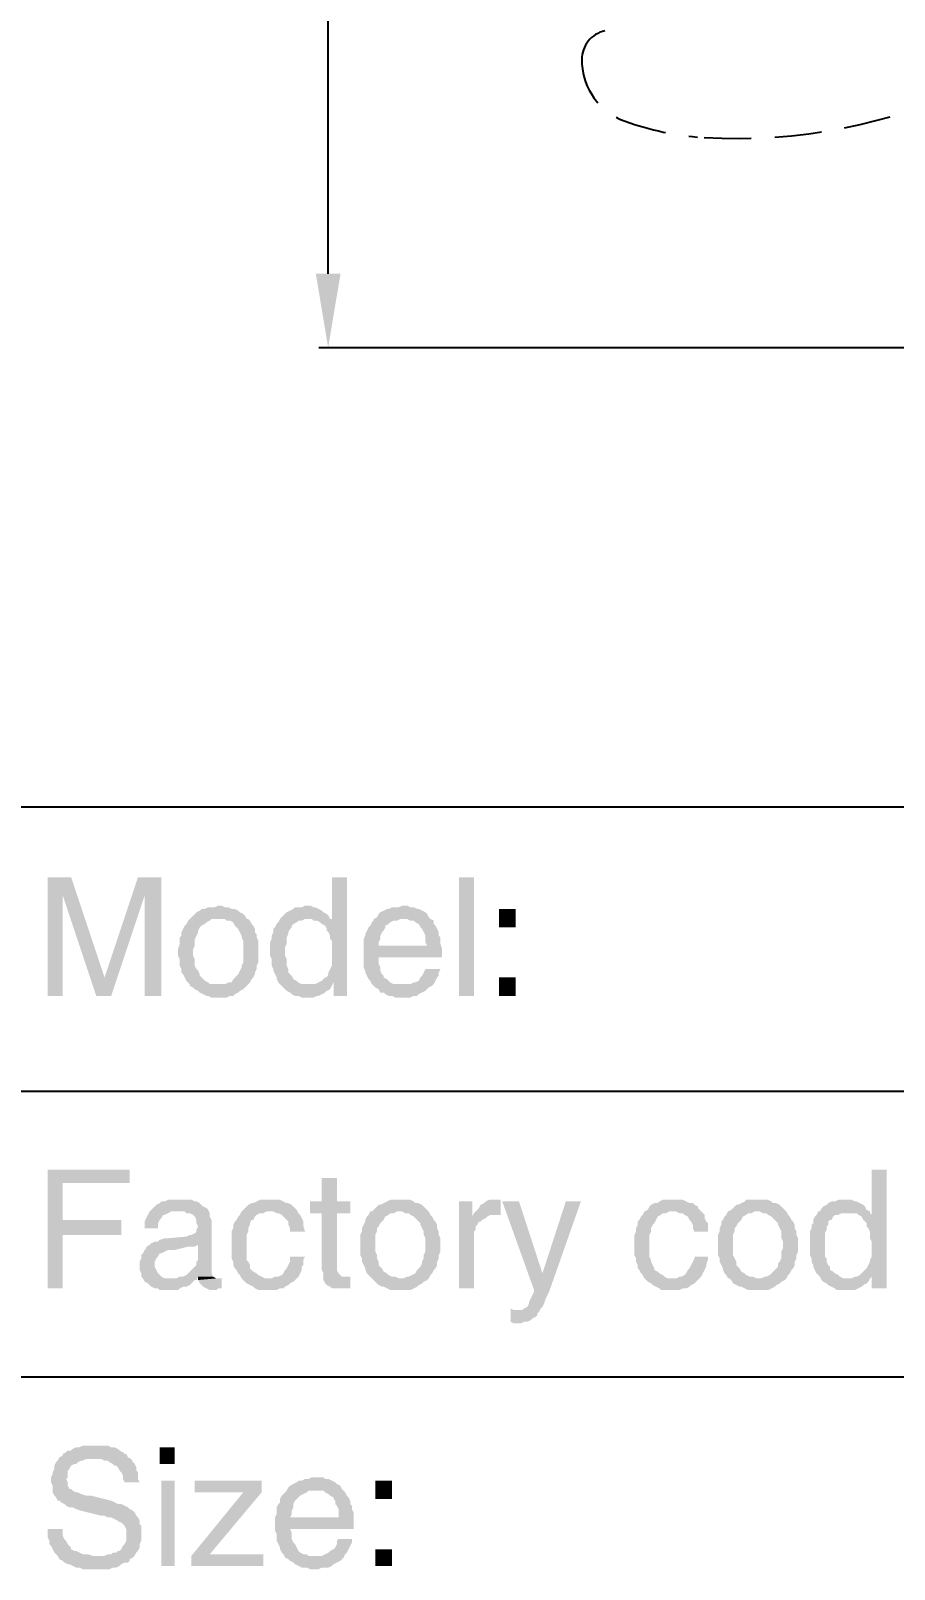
# Model space of a CAD drawing. Header units: millimetres. Extents: x 1233 to 2351, y 1180 to 1535.
# Drawn here: x 1500.41 to 1523.73, y 1252.39 to 1293.92 of the extents above; entities that cross this region are included whole.
import ezdxf

# ---------------------------------------------------------------- set-up
doc = ezdxf.new("R2010")
doc.units = ezdxf.units.MM
doc.linetypes.add('HIDDEN', pattern=[9.525, 6.35, -3.175])
doc.linetypes.add('HIDDEN2', pattern=[0.1875, 0.125, -0.0625])
doc.layers.add('Dimension', color=3, linetype='Continuous')
doc.layers.add('Hidden Line', color=1, linetype='HIDDEN2')
doc.styles.get("Standard").update_dxf_attribs({"font": 'arial.ttf'})
doc.dimstyles.new('Standard$0', dxfattribs={"dimtxt": 2.3, "dimasz": 2, "dimexe": 1, "dimexo": 1, "dimgap": 1, "dimtad": 0, "dimtih": 1, "dimtoh": 1, "dimdec": 1, "dimzin": 0, "dimdsep": 46, "dimtxsty": 'Standard', "dimcen": 0, "dimclrd": 4, "dimclre": 4, "dimclrt": 4, "dimadec": 1, "dimazin": 0, "dimtfac": 1, "dimtdec": 1, "dimtofl": 0, "dimtmove": 0, "dimatfit": 0, "dimfxl": 1, "dimtolj": 1, "dimtzin": 0, "dimarcsym": 0})

# ---------------------------------------------------------------- blocks, each defined once
blk = doc.blocks.new('*D182')
at = {"layer": 'Defpoints', "color": 0, "ltscale": 1000, "transparency": 16777216}
for p in [(1508.444, 1451.229), (1545.729, 1451.229), (1593.937, 1285.364)]:
    blk.add_point(p, dxfattribs=at)
at = {"layer": 'Dimension', "color": 3, "lineweight": -2, "ltscale": 1000, "transparency": 16777216}
for p, q in [((1545.479, 1451.229), (1508.194, 1451.229)), ((1508.444, 1287.364), (1508.444, 1449.229)), ((1593.687, 1285.364), (1508.194, 1285.364))]:
    blk.add_line(p, q, dxfattribs=at)
at = {"layer": 'Dimension', "color": 3, "ltscale": 1000, "transparency": 16777216}
for points in [[(1508.111, 1449.229), (1508.778, 1449.229), (1508.444, 1451.229)], [(1508.111, 1287.364), (1508.778, 1287.364), (1508.444, 1285.364)]]:
    blk.add_solid(points, dxfattribs=at)
at = {"layer": 'Dimension', "ltscale": 1000, "transparency": 16777216, "insert": (1506.918, 1368.296), "char_height": 2.5, "attachment_point": 5, "rotation": 90}
blk.add_mtext('\\A1;166±2', dxfattribs=at)

msp = doc.modelspace()

# ---------------------------------------------------------------- hatches: boundary and pattern name
at = {"transparency": 33554559}
for points in [[(1501.50258, 1271.07072), (1500.87072, 1271.07072), (1500.87072, 1267.86633), (1501.27691, 1267.86633), (1501.27691, 1270.57426)], [(1501.50258, 1271.07072), (1501.27691, 1270.57426), (1502.17956, 1267.86633), (1502.40522, 1268.36279)], [(1503.93971, 1271.07072), (1503.30786, 1271.07072), (1502.40522, 1268.36279), (1502.17956, 1267.86633), (1502.58575, 1267.86633), (1503.48839, 1270.57426), (1503.48839, 1270.57426)], [(1503.93971, 1271.07072), (1503.48839, 1270.57426), (1503.48839, 1267.86633), (1503.93971, 1267.86633)], [(1508.94938, 1271.07072), (1508.54319, 1271.07072), (1508.54319, 1269.89728), (1508.22727, 1269.85215), (1508.2724, 1269.80702), (1508.36267, 1269.76189), (1508.4078, 1269.67162), (1508.4078, 1269.62649), (1508.45293, 1269.58136), (1508.49806, 1269.49109), (1508.49806, 1269.40083), (1508.54319, 1269.3557), (1508.54319, 1268.67871), (1508.49806, 1268.58845), (1508.45293, 1268.49818), (1508.45293, 1268.45305), (1508.4078, 1268.36279), (1508.36267, 1268.36279), (1508.31753, 1268.31766), (1508.2724, 1268.27252), (1508.18214, 1268.22739), (1508.58833, 1268.22739), (1508.58833, 1267.86633), (1508.94938, 1267.86633)], [(1511.97324, 1267.86633), (1511.97324, 1271.07072), (1512.37943, 1271.07072), (1512.37943, 1267.86633)], [(1505.47421, 1270.30347), (1505.47421, 1270.30347), (1505.38394, 1270.25834), (1505.20341, 1270.25834), (1505.11315, 1270.21321), (1505.02288, 1270.21321), (1504.97775, 1270.16808), (1504.88749, 1270.12294), (1504.84236, 1270.07781), (1504.75209, 1269.98755), (1504.70696, 1269.94241), (1504.70696, 1269.94241), (1504.66183, 1269.89728), (1504.6167, 1269.80702), (1504.57156, 1269.76189), (1504.52643, 1269.67162), (1504.4813, 1269.58136), (1504.4813, 1269.49109), (1504.43617, 1269.44596), (1504.43617, 1269.26543), (1504.39103, 1269.13004), (1504.39103, 1269.03977), (1504.39103, 1268.94951), (1504.43617, 1268.85924), (1504.43617, 1268.67871), (1504.4813, 1268.58845), (1504.4813, 1268.49818), (1504.52643, 1268.45305), (1504.57156, 1268.36279), (1504.6167, 1268.27252), (1504.66183, 1268.22739), (1504.70696, 1268.18226), (1504.70696, 1268.13713), (1505.47421, 1268.18226), (1505.24855, 1268.18226), (1505.20341, 1268.22739), (1505.11315, 1268.27252), (1505.06802, 1268.31766), (1504.97775, 1268.40792), (1504.97775, 1268.45305), (1504.93262, 1268.54332), (1504.88749, 1268.58845), (1504.84236, 1268.67871), (1504.84236, 1268.85924), (1504.79722, 1268.94951), (1504.79722, 1269.13004), (1504.84236, 1269.2203), (1504.84236, 1269.40083), (1504.88749, 1269.49109), (1504.93262, 1269.58136), (1504.93262, 1269.62649), (1504.97775, 1269.71675), (1505.02288, 1269.76189), (1505.11315, 1269.80702), (1505.15828, 1269.85215), (1505.24855, 1269.89728), (1505.29368, 1269.94241), (1506.24145, 1269.94241), (1506.19632, 1270.03268), (1506.15119, 1270.07781), (1506.06092, 1270.12294), (1506.01579, 1270.16808), (1505.92553, 1270.21321), (1505.83526, 1270.21321), (1505.745, 1270.25834), (1505.65474, 1270.25834), (1505.56447, 1270.30347)], [(1507.86621, 1270.30347), (1507.82108, 1270.30347), (1507.73082, 1270.25834), (1507.55029, 1270.25834), (1507.50515, 1270.21321), (1507.41489, 1270.16808), (1507.32463, 1270.12294), (1507.27949, 1270.07781), (1507.23436, 1270.03268), (1507.1441, 1269.94241), (1508.00161, 1269.94241), (1508.04674, 1269.89728), (1508.137, 1269.89728), (1508.22727, 1269.85215), (1508.54319, 1269.89728), (1508.54319, 1269.94241), (1508.49806, 1269.94241), (1508.45293, 1270.03268), (1508.4078, 1270.07781), (1508.31753, 1270.12294), (1508.2724, 1270.16808), (1508.18214, 1270.21321), (1508.09187, 1270.25834), (1508.04674, 1270.25834), (1507.95648, 1270.30347)], [(1510.48388, 1270.30347), (1510.43875, 1270.30347), (1510.34848, 1270.25834), (1510.16795, 1270.25834), (1510.07769, 1270.21321), (1510.03256, 1270.21321), (1509.94229, 1270.16808), (1509.85203, 1270.12294), (1509.80689, 1270.07781), (1509.76176, 1269.98755), (1509.6715, 1269.94241), (1510.57414, 1269.94241), (1510.66441, 1269.89728), (1510.75467, 1269.89728), (1510.7998, 1269.85215), (1510.89007, 1269.80702), (1510.9352, 1269.71675), (1510.9352, 1269.71675), (1510.98033, 1269.67162), (1511.02546, 1269.58136), (1511.0706, 1269.49109), (1511.0706, 1269.31056), (1511.11573, 1269.2203), (1509.40071, 1269.2203), (1509.40071, 1268.63358), (1509.44584, 1268.54332), (1509.44584, 1268.49818), (1509.49097, 1268.40792), (1509.5361, 1268.31766), (1509.58123, 1268.27252), (1509.62637, 1268.18226), (1509.6715, 1268.13713), (1510.48388, 1268.18226), (1510.21308, 1268.18226), (1510.12282, 1268.22739), (1510.07769, 1268.27252), (1510.03256, 1268.31766), (1509.94229, 1268.36279), (1509.94229, 1268.40792), (1509.89716, 1268.45305), (1509.85203, 1268.54332), (1509.85203, 1268.63358), (1509.80689, 1268.72385), (1509.80689, 1268.90437), (1511.52192, 1268.90437), (1511.52192, 1269.13004), (1511.47679, 1269.26543), (1511.47679, 1269.44596), (1511.43165, 1269.49109), (1511.43165, 1269.58136), (1511.38652, 1269.67162), (1511.34139, 1269.76189), (1511.29626, 1269.80702), (1511.29626, 1269.89728), (1511.20599, 1269.94241), (1511.16086, 1269.98755), (1511.11573, 1270.07781), (1511.0706, 1270.12294), (1510.98033, 1270.16808), (1510.89007, 1270.21321), (1510.84493, 1270.21321), (1510.75467, 1270.25834), (1510.66441, 1270.25834), (1510.57414, 1270.30347)], [(1513.50773, 1269.71675), (1513.50773, 1270.21321), (1513.05641, 1270.21321), (1513.05641, 1269.71675)], [(1506.24145, 1269.94241), (1505.47421, 1269.94241), (1505.65474, 1269.94241), (1505.69987, 1269.89728), (1505.79013, 1269.89728), (1505.8804, 1269.85215), (1505.92553, 1269.76189), (1505.97066, 1269.71675), (1506.01579, 1269.67162), (1506.06092, 1269.58136), (1506.10606, 1269.49109), (1506.10606, 1269.44596), (1506.15119, 1269.3557), (1506.15119, 1268.76898), (1506.10606, 1268.67871), (1506.10606, 1268.63358), (1506.06092, 1268.54332), (1506.01579, 1268.45305), (1505.97066, 1268.40792), (1505.92553, 1268.36279), (1505.8804, 1268.31766), (1505.83526, 1268.22739), (1505.745, 1268.22739), (1505.65474, 1268.18226), (1505.47421, 1268.18226), (1504.70696, 1268.13713), (1504.79722, 1268.092), (1504.84236, 1268.04686), (1504.93262, 1268.00173), (1504.97775, 1267.9566), (1505.06802, 1267.91147), (1505.15828, 1267.86633), (1505.20341, 1267.86633), (1505.29368, 1267.8212), (1505.69987, 1267.8212), (1505.79013, 1267.86633), (1505.8804, 1267.86633), (1505.92553, 1267.91147), (1506.01579, 1267.9566), (1506.06092, 1268.00173), (1506.15119, 1268.04686), (1506.19632, 1268.092), (1506.28659, 1268.18226), (1506.28659, 1268.18226), (1506.33172, 1268.22739), (1506.37685, 1268.31766), (1506.42198, 1268.36279), (1506.46711, 1268.45305), (1506.46711, 1268.49818), (1506.51225, 1268.58845), (1506.51225, 1268.67871), (1506.55738, 1268.76898), (1506.55738, 1269.03977), (1506.55738, 1269.3557), (1506.51225, 1269.44596), (1506.51225, 1269.53622), (1506.46711, 1269.58136), (1506.46711, 1269.67162), (1506.42198, 1269.76189), (1506.37685, 1269.80702), (1506.33172, 1269.89728), (1506.28659, 1269.94241)], [(1507.1441, 1269.94241), (1507.09896, 1269.85215), (1507.05383, 1269.80702), (1507.0087, 1269.71675), (1506.96357, 1269.67162), (1506.96357, 1269.58136), (1506.91844, 1269.49109), (1506.91844, 1269.40083), (1506.8733, 1269.31056), (1506.8733, 1268.94951), (1506.91844, 1268.85924), (1506.91844, 1268.67871), (1506.96357, 1268.58845), (1506.96357, 1268.54332), (1507.0087, 1268.45305), (1507.05383, 1268.36279), (1507.05383, 1268.31766), (1507.09896, 1268.22739), (1507.1441, 1268.18226), (1507.23436, 1268.092), (1507.27949, 1268.04686), (1507.32463, 1268.00173), (1507.41489, 1267.9566), (1507.46002, 1267.91147), (1507.55029, 1267.86633), (1507.64055, 1267.86633), (1507.73082, 1267.8212), (1508.04674, 1267.8212), (1508.137, 1267.86633), (1508.18214, 1267.86633), (1508.2724, 1267.91147), (1508.36267, 1267.9566), (1508.4078, 1268.00173), (1508.49806, 1268.04686), (1508.54319, 1268.13713), (1507.91134, 1268.18226), (1507.73082, 1268.18226), (1507.64055, 1268.22739), (1507.59542, 1268.27252), (1507.50515, 1268.31766), (1507.46002, 1268.40792), (1507.41489, 1268.45305), (1507.36976, 1268.49818), (1507.36976, 1268.58845), (1507.32463, 1268.67871), (1507.32463, 1268.85924), (1507.27949, 1268.94951), (1507.27949, 1269.17517), (1507.32463, 1269.26543), (1507.32463, 1269.44596), (1507.36976, 1269.53622), (1507.36976, 1269.58136), (1507.41489, 1269.67162), (1507.46002, 1269.71675), (1507.46002, 1269.76189), (1507.50515, 1269.80702), (1507.59542, 1269.85215), (1507.64055, 1269.89728), (1507.73082, 1269.89728), (1507.82108, 1269.94241), (1507.91134, 1269.94241)], [(1509.6715, 1269.94241), (1509.6715, 1269.89728), (1509.62637, 1269.85215), (1509.58123, 1269.76189), (1509.5361, 1269.71675), (1509.49097, 1269.62649), (1509.44584, 1269.53622), (1509.44584, 1269.49109), (1509.40071, 1269.40083), (1509.40071, 1269.2203), (1509.80689, 1269.2203), (1509.80689, 1269.31056), (1509.85203, 1269.40083), (1509.85203, 1269.49109), (1509.89716, 1269.58136), (1509.94229, 1269.62649), (1509.98742, 1269.71675), (1509.98742, 1269.76189), (1510.07769, 1269.80702), (1510.12282, 1269.85215), (1510.21308, 1269.89728), (1510.30335, 1269.89728), (1510.39361, 1269.94241), (1510.48388, 1269.94241)], [(1511.47679, 1268.58845), (1511.0706, 1268.58845), (1511.02546, 1268.49818), (1510.98033, 1268.40792), (1510.9352, 1268.36279), (1510.89007, 1268.27252), (1510.7998, 1268.22739), (1510.75467, 1268.22739), (1510.66441, 1268.18226), (1510.48388, 1268.18226), (1509.6715, 1268.13713), (1509.6715, 1268.13713), (1509.71663, 1268.092), (1509.80689, 1268.04686), (1509.85203, 1267.9566), (1509.94229, 1267.9566), (1509.98742, 1267.91147), (1510.07769, 1267.86633), (1510.16795, 1267.86633), (1510.25822, 1267.8212), (1510.66441, 1267.8212), (1510.75467, 1267.86633), (1510.84493, 1267.86633), (1510.89007, 1267.91147), (1510.98033, 1267.9566), (1511.0706, 1268.00173), (1511.11573, 1268.04686), (1511.16086, 1268.092), (1511.25112, 1268.13713), (1511.29626, 1268.18226), (1511.34139, 1268.27252), (1511.38652, 1268.36279), (1511.43165, 1268.40792), (1511.43165, 1268.49818)], [(1508.18214, 1268.22739), (1508.09187, 1268.18226), (1507.91134, 1268.18226), (1508.54319, 1268.13713), (1508.58833, 1268.22739)], [(1513.50773, 1267.86633), (1513.50773, 1268.36279), (1513.05641, 1268.36279), (1513.05641, 1267.86633)], [(1503.0822, 1263.17259), (1500.87072, 1263.17259), (1500.87072, 1259.9682), (1501.27691, 1259.9682), (1501.27691, 1261.41243), (1502.85654, 1261.41243), (1502.85654, 1261.81862), (1501.27691, 1261.81862), (1501.27691, 1262.81153), (1503.0822, 1262.81153), (1503.0822, 1262.99206)], [(1523.52708, 1263.17259), (1523.12089, 1263.17259), (1523.12089, 1261.95402), (1522.75983, 1261.95402), (1522.85009, 1261.90889), (1522.89522, 1261.81862), (1522.94036, 1261.77349), (1522.98549, 1261.72836), (1522.98549, 1261.63809), (1523.03062, 1261.59296), (1523.07575, 1261.5027), (1523.07575, 1261.32217), (1523.12089, 1261.2319), (1523.12089, 1260.82572), (1523.07575, 1260.73545), (1523.07575, 1260.69032), (1523.03062, 1260.60005), (1522.98549, 1260.50979), (1522.94036, 1260.46466), (1522.94036, 1260.46466), (1522.85009, 1260.37439), (1522.80496, 1260.32926), (1522.7147, 1260.28413), (1523.12089, 1260.28413), (1523.12089, 1259.9682), (1523.52708, 1259.9682)], [(1508.67859, 1262.94693), (1508.2724, 1262.94693), (1508.2724, 1262.31508), (1507.95648, 1262.31508), (1507.95648, 1261.99915), (1508.2724, 1261.99915), (1508.2724, 1260.46466), (1508.31753, 1260.37439), (1508.31753, 1260.19386), (1508.36267, 1260.1036), (1508.4078, 1260.05847), (1508.4078, 1260.05847), (1508.49806, 1260.01334), (1508.54319, 1259.9682), (1509.03965, 1259.9682), (1509.03965, 1260.28413), (1508.81399, 1260.28413), (1508.76885, 1260.32926), (1508.72372, 1260.37439), (1508.67859, 1260.46466), (1508.67859, 1261.99915), (1509.03965, 1261.99915), (1509.03965, 1262.31508), (1508.67859, 1262.31508)], [(1504.43617, 1262.36021), (1504.12024, 1262.36021), (1504.02998, 1262.31508), (1503.93971, 1262.31508), (1503.89458, 1262.26994), (1503.80432, 1262.22481), (1503.75918, 1262.17968), (1503.71405, 1262.13455), (1503.66892, 1262.08942), (1503.62379, 1262.04428), (1503.57866, 1261.95402), (1503.53352, 1261.86376), (1503.48839, 1261.77349), (1503.48839, 1261.59296), (1503.84945, 1261.59296), (1503.84945, 1261.72836), (1503.89458, 1261.81862), (1503.93971, 1261.86376), (1503.98484, 1261.95402), (1504.02998, 1261.95402), (1504.12024, 1261.99915), (1504.21051, 1262.04428), (1504.39103, 1262.04428), (1505.20341, 1262.08942), (1505.15828, 1262.13455), (1505.06802, 1262.17968), (1505.02288, 1262.22481), (1504.97775, 1262.26994), (1504.88749, 1262.31508), (1504.84236, 1262.31508), (1504.75209, 1262.36021), (1504.52643, 1262.36021)], [(1506.8733, 1262.36021), (1506.60251, 1262.36021), (1506.51225, 1262.31508), (1506.42198, 1262.26994), (1506.37685, 1262.26994), (1506.28659, 1262.22481), (1506.24145, 1262.17968), (1506.15119, 1262.08942), (1506.10606, 1262.04428), (1506.96357, 1262.04428), (1507.05383, 1261.99915), (1507.09896, 1261.99915), (1507.18923, 1261.95402), (1507.23436, 1261.90889), (1507.32463, 1261.81862), (1507.36976, 1261.77349), (1507.36976, 1261.68323), (1507.41489, 1261.59296), (1507.41489, 1261.5027), (1507.82108, 1261.5027), (1507.77595, 1261.63809), (1507.77595, 1261.77349), (1507.73082, 1261.86376), (1507.68568, 1261.95402), (1507.64055, 1261.99915), (1507.59542, 1262.08942), (1507.55029, 1262.13455), (1507.50515, 1262.17968), (1507.46002, 1262.22481), (1507.36976, 1262.26994), (1507.32463, 1262.26994), (1507.23436, 1262.31508), (1507.1441, 1262.36021), (1506.96357, 1262.36021)], [(1510.39361, 1262.36021), (1510.12282, 1262.36021), (1510.03256, 1262.31508), (1509.94229, 1262.26994), (1509.85203, 1262.22481), (1509.80689, 1262.22481), (1509.71663, 1262.13455), (1509.6715, 1262.08942), (1509.62637, 1262.04428), (1509.58123, 1262.04428), (1509.5361, 1261.95402), (1509.49097, 1261.90889), (1509.44584, 1261.81862), (1509.44584, 1261.77349), (1509.40071, 1261.68323), (1509.35557, 1261.59296), (1509.35557, 1261.5027), (1509.31044, 1261.41243), (1509.31044, 1261.14164), (1509.31044, 1260.87085), (1509.35557, 1260.78058), (1509.35557, 1260.69032), (1509.40071, 1260.60005), (1509.44584, 1260.50979), (1509.44584, 1260.46466), (1509.49097, 1260.37439), (1509.5361, 1260.32926), (1509.62637, 1260.239), (1510.39361, 1260.239), (1510.34848, 1260.239), (1510.25822, 1260.28413), (1510.16795, 1260.28413), (1510.07769, 1260.32926), (1510.03256, 1260.37439), (1509.94229, 1260.41953), (1509.89716, 1260.50979), (1509.85203, 1260.55492), (1509.80689, 1260.60005), (1509.80689, 1260.69032), (1509.76176, 1260.78058), (1509.76176, 1260.87085), (1509.71663, 1260.96111), (1509.71663, 1261.41243), (1509.76176, 1261.5027), (1509.76176, 1261.59296), (1509.80689, 1261.63809), (1509.85203, 1261.72836), (1509.89716, 1261.77349), (1509.94229, 1261.81862), (1509.98742, 1261.90889), (1510.07769, 1261.95402), (1510.12282, 1261.99915), (1510.21308, 1261.99915), (1510.30335, 1262.04428), (1511.16086, 1262.04428), (1511.11573, 1262.08942), (1511.02546, 1262.17968), (1510.98033, 1262.22481), (1510.89007, 1262.26994), (1510.7998, 1262.26994), (1510.75467, 1262.31508), (1510.66441, 1262.36021), (1510.48388, 1262.36021)], [(1512.3343, 1262.31508), (1511.97324, 1262.31508), (1511.97324, 1259.9682), (1512.37943, 1259.9682), (1512.37943, 1261.5027), (1512.42456, 1261.54783), (1512.42456, 1261.63809), (1512.46969, 1261.68323), (1512.51483, 1261.77349), (1512.55996, 1261.77349), (1512.60509, 1261.81862), (1512.69535, 1261.86376), (1512.3343, 1261.90889)], [(1513.01128, 1262.36021), (1512.78562, 1262.36021), (1512.69535, 1262.31508), (1512.65022, 1262.26994), (1512.55996, 1262.22481), (1512.51483, 1262.13455), (1512.46969, 1262.08942), (1512.42456, 1262.04428), (1512.37943, 1261.99915), (1513.01128, 1261.95402), (1513.10154, 1261.95402), (1513.10154, 1262.36021), (1513.10154, 1262.36021)], [(1513.598, 1262.31508), (1513.14668, 1262.31508), (1514.00419, 1259.92307), (1514.22985, 1260.37439)], [(1515.26789, 1262.31508), (1514.8617, 1262.31508), (1514.22985, 1260.37439), (1514.00419, 1259.92307), (1514.00419, 1259.87794), (1514.00419, 1259.87794), (1513.95905, 1259.78768), (1513.91392, 1259.69741), (1513.86879, 1259.60715), (1513.86879, 1259.56201), (1513.82366, 1259.47175), (1513.73339, 1259.42662), (1513.68826, 1259.38149), (1513.598, 1259.38149), (1514.13958, 1259.33635), (1514.18472, 1259.42662), (1514.22985, 1259.47175), (1514.27498, 1259.56201), (1514.32011, 1259.69741), (1514.36524, 1259.78768), (1514.41038, 1259.87794)], [(1517.75016, 1262.36021), (1517.47936, 1262.36021), (1517.3891, 1262.31508), (1517.34397, 1262.26994), (1517.2537, 1262.26994), (1517.16344, 1262.22481), (1517.11831, 1262.17968), (1517.07317, 1262.08942), (1516.98291, 1262.04428), (1517.84042, 1262.04428), (1517.93069, 1261.99915), (1518.02095, 1261.99915), (1518.06608, 1261.95402), (1518.15635, 1261.90889), (1518.20148, 1261.81862), (1518.24661, 1261.77349), (1518.29174, 1261.68323), (1518.29174, 1261.59296), (1518.33688, 1261.5027), (1518.69793, 1261.5027), (1518.69793, 1261.72836), (1518.6528, 1261.77349), (1518.60767, 1261.86376), (1518.60767, 1261.95402), (1518.56254, 1261.99915), (1518.47227, 1262.08942), (1518.42714, 1262.13455), (1518.42714, 1262.17968), (1518.33688, 1262.22481), (1518.29174, 1262.26994), (1518.20148, 1262.26994), (1518.11121, 1262.31508), (1518.02095, 1262.36021), (1517.84042, 1262.36021)], [(1520.0519, 1262.36021), (1519.73597, 1262.36021), (1519.69084, 1262.31508), (1519.60058, 1262.26994), (1519.51031, 1262.22481), (1519.46518, 1262.22481), (1519.37492, 1262.13455), (1519.32978, 1262.08942), (1519.23952, 1262.04428), (1519.23952, 1262.04428), (1519.19439, 1261.95402), (1519.14925, 1261.90889), (1519.10412, 1261.81862), (1519.05899, 1261.77349), (1519.05899, 1261.68323), (1519.01386, 1261.59296), (1519.01386, 1261.5027), (1518.96873, 1261.41243), (1518.96873, 1261.14164), (1518.96873, 1260.87085), (1519.01386, 1260.78058), (1519.01386, 1260.69032), (1519.05899, 1260.60005), (1519.10412, 1260.50979), (1519.10412, 1260.46466), (1519.14925, 1260.37439), (1519.19439, 1260.32926), (1519.23952, 1260.239), (1520.0519, 1260.239), (1520.00677, 1260.239), (1519.9165, 1260.28413), (1519.82624, 1260.28413), (1519.73597, 1260.32926), (1519.69084, 1260.37439), (1519.60058, 1260.41953), (1519.55544, 1260.50979), (1519.51031, 1260.55492), (1519.46518, 1260.60005), (1519.46518, 1260.69032), (1519.42005, 1260.78058), (1519.37492, 1260.87085), (1519.37492, 1261.41243), (1519.42005, 1261.5027), (1519.42005, 1261.59296), (1519.46518, 1261.63809), (1519.51031, 1261.72836), (1519.55544, 1261.77349), (1519.60058, 1261.81862), (1519.64571, 1261.90889), (1519.73597, 1261.95402), (1519.78111, 1261.99915), (1519.87137, 1261.99915), (1519.96163, 1262.04428), (1520.81915, 1262.04428), (1520.77401, 1262.08942), (1520.68375, 1262.17968), (1520.63862, 1262.22481), (1520.54835, 1262.26994), (1520.45809, 1262.26994), (1520.41296, 1262.31508), (1520.32269, 1262.36021), (1520.14216, 1262.36021)], [(1522.39877, 1262.36021), (1522.21824, 1262.36021), (1522.12798, 1262.31508), (1522.03771, 1262.31508), (1521.94745, 1262.26994), (1521.90232, 1262.22481), (1521.81205, 1262.17968), (1521.76692, 1262.13455), (1521.72179, 1262.04428), (1521.67666, 1262.04428), (1522.48904, 1261.99915), (1522.7147, 1261.99915), (1522.75983, 1261.95402), (1523.12089, 1261.95402), (1523.07575, 1261.99915), (1523.07575, 1262.04428), (1522.98549, 1262.08942), (1522.94036, 1262.17968), (1522.89522, 1262.22481), (1522.80496, 1262.26994), (1522.7147, 1262.31508), (1522.66956, 1262.31508), (1522.5793, 1262.36021), (1522.48904, 1262.36021)], [(1505.20341, 1262.08942), (1504.39103, 1262.04428), (1504.57156, 1262.04428), (1504.6167, 1261.99915), (1504.70696, 1261.99915), (1504.79722, 1261.95402), (1504.84236, 1261.90889), (1504.88749, 1261.81862), (1504.88749, 1261.72836), (1504.93262, 1261.63809), (1504.93262, 1261.63809), (1504.88749, 1261.54783), (1504.88749, 1261.5027), (1504.84236, 1261.45757), (1504.75209, 1261.41243), (1504.70696, 1261.41243), (1504.6167, 1261.3673), (1504.12024, 1261.32217), (1504.02998, 1261.32217), (1503.89458, 1261.27704), (1503.84945, 1261.2319), (1503.75918, 1261.2319), (1503.66892, 1261.18677), (1504.93262, 1261.14164), (1504.93262, 1260.73545), (1504.93262, 1260.73545), (1504.88749, 1260.69032), (1504.88749, 1260.60005), (1504.84236, 1260.55492), (1504.75209, 1260.46466), (1504.70696, 1260.41953), (1504.66183, 1260.37439), (1504.6167, 1260.32926), (1504.52643, 1260.28413), (1504.43617, 1260.28413), (1504.3459, 1260.239), (1503.44326, 1260.239), (1503.48839, 1260.14873), (1503.57866, 1260.1036), (1503.62379, 1260.05847), (1503.66892, 1260.01334), (1503.75918, 1259.9682), (1503.84945, 1259.9682), (1503.89458, 1259.92307), (1504.39103, 1259.92307), (1504.43617, 1259.9682), (1504.52643, 1260.01334), (1504.6167, 1260.01334), (1504.70696, 1260.05847), (1504.75209, 1260.1036), (1504.84236, 1260.19386), (1504.88749, 1260.19386), (1504.93262, 1260.28413), (1505.33881, 1260.28413), (1505.29368, 1260.37439), (1505.29368, 1261.81862), (1505.24855, 1261.90889), (1505.24855, 1261.99915)], [(1506.10606, 1262.04428), (1506.06092, 1261.95402), (1506.01579, 1261.90889), (1505.97066, 1261.81862), (1505.92553, 1261.77349), (1505.8804, 1261.68323), (1505.8804, 1261.59296), (1505.83526, 1261.5027), (1505.83526, 1260.78058), (1505.8804, 1260.69032), (1505.8804, 1260.60005), (1505.92553, 1260.50979), (1505.97066, 1260.46466), (1506.01579, 1260.37439), (1506.06092, 1260.32926), (1506.10606, 1260.239), (1506.82817, 1260.239), (1506.73791, 1260.239), (1506.64764, 1260.28413), (1506.55738, 1260.32926), (1506.51225, 1260.37439), (1506.42198, 1260.41953), (1506.37685, 1260.46466), (1506.33172, 1260.50979), (1506.33172, 1260.60005), (1506.28659, 1260.69032), (1506.24145, 1260.73545), (1506.24145, 1261.41243), (1506.28659, 1261.5027), (1506.28659, 1261.59296), (1506.33172, 1261.68323), (1506.33172, 1261.72836), (1506.37685, 1261.81862), (1506.42198, 1261.81862), (1506.46711, 1261.90889), (1506.51225, 1261.95402), (1506.60251, 1261.99915), (1506.69278, 1261.99915), (1506.78304, 1262.04428), (1506.8733, 1262.04428)], [(1511.16086, 1262.04428), (1510.39361, 1262.04428), (1510.43875, 1262.04428), (1510.52901, 1261.99915), (1510.61927, 1261.99915), (1510.66441, 1261.95402), (1510.75467, 1261.90889), (1510.7998, 1261.86376), (1510.89007, 1261.77349), (1510.9352, 1261.72836), (1510.9352, 1261.68323), (1510.98033, 1261.59296), (1511.02546, 1261.5027), (1511.02546, 1261.41243), (1511.0706, 1261.32217), (1511.0706, 1260.96111), (1511.02546, 1260.87085), (1511.02546, 1260.78058), (1510.98033, 1260.69032), (1510.98033, 1260.64519), (1510.9352, 1260.55492), (1510.89007, 1260.50979), (1510.84493, 1260.46466), (1510.7998, 1260.37439), (1510.70954, 1260.32926), (1510.61927, 1260.28413), (1510.57414, 1260.28413), (1510.48388, 1260.239), (1509.62637, 1260.239), (1509.6715, 1260.19386), (1509.76176, 1260.1036), (1509.80689, 1260.05847), (1509.89716, 1260.01334), (1509.94229, 1260.01334), (1510.03256, 1259.9682), (1510.12282, 1259.92307), (1510.66441, 1259.92307), (1510.75467, 1259.9682), (1510.84493, 1260.01334), (1510.89007, 1260.05847), (1510.98033, 1260.1036), (1511.02546, 1260.14873), (1511.11573, 1260.19386), (1511.16086, 1260.239), (1511.16086, 1260.239), (1511.20599, 1260.32926), (1511.25112, 1260.37439), (1511.29626, 1260.46466), (1511.34139, 1260.50979), (1511.38652, 1260.60005), (1511.38652, 1260.69032), (1511.43165, 1260.78058), (1511.43165, 1260.87085), (1511.47679, 1260.96111), (1511.47679, 1261.14164), (1511.47679, 1261.32217), (1511.43165, 1261.41243), (1511.43165, 1261.5027), (1511.38652, 1261.59296), (1511.38652, 1261.68323), (1511.34139, 1261.77349), (1511.29626, 1261.81862), (1511.25112, 1261.90889), (1511.20599, 1261.95402)], [(1512.37943, 1261.99915), (1512.3343, 1261.90889), (1512.69535, 1261.86376), (1512.74049, 1261.90889), (1512.83075, 1261.95402), (1513.01128, 1261.95402)], [(1516.98291, 1262.04428), (1516.93778, 1261.95402), (1516.89265, 1261.90889), (1516.84751, 1261.81862), (1516.80238, 1261.77349), (1516.80238, 1261.68323), (1516.75725, 1261.59296), (1516.75725, 1261.5027), (1516.71212, 1261.41243), (1516.71212, 1260.87085), (1516.75725, 1260.78058), (1516.75725, 1260.69032), (1516.80238, 1260.60005), (1516.80238, 1260.50979), (1516.84751, 1260.46466), (1516.89265, 1260.37439), (1516.93778, 1260.32926), (1516.98291, 1260.239), (1517.75016, 1260.239), (1517.61476, 1260.239), (1517.5245, 1260.28413), (1517.47936, 1260.32926), (1517.3891, 1260.37439), (1517.34397, 1260.41953), (1517.2537, 1260.46466), (1517.2537, 1260.50979), (1517.20857, 1260.60005), (1517.16344, 1260.69032), (1517.16344, 1260.73545), (1517.11831, 1260.82572), (1517.11831, 1261.41243), (1517.16344, 1261.5027), (1517.16344, 1261.59296), (1517.20857, 1261.68323), (1517.2537, 1261.72836), (1517.29884, 1261.81862), (1517.29884, 1261.81862), (1517.34397, 1261.90889), (1517.43423, 1261.95402), (1517.47936, 1261.99915), (1517.56963, 1261.99915), (1517.65989, 1262.04428), (1517.75016, 1262.04428)], [(1520.81915, 1262.04428), (1520.0519, 1262.04428), (1520.09703, 1262.04428), (1520.18729, 1261.99915), (1520.27756, 1261.99915), (1520.32269, 1261.95402), (1520.41296, 1261.90889), (1520.45809, 1261.86376), (1520.54835, 1261.77349), (1520.59348, 1261.72836), (1520.59348, 1261.68323), (1520.63862, 1261.59296), (1520.68375, 1261.5027), (1520.68375, 1261.32217), (1520.72888, 1261.2319), (1520.72888, 1261.05138), (1520.68375, 1260.96111), (1520.68375, 1260.78058), (1520.63862, 1260.69032), (1520.59348, 1260.64519), (1520.59348, 1260.55492), (1520.54835, 1260.50979), (1520.50322, 1260.46466), (1520.41296, 1260.37439), (1520.36782, 1260.32926), (1520.27756, 1260.28413), (1520.23243, 1260.28413), (1520.14216, 1260.239), (1519.28465, 1260.239), (1519.32978, 1260.19386), (1519.37492, 1260.1036), (1519.46518, 1260.05847), (1519.55544, 1260.01334), (1519.60058, 1260.01334), (1519.69084, 1259.9682), (1519.78111, 1259.92307), (1520.32269, 1259.92307), (1520.41296, 1259.9682), (1520.50322, 1260.01334), (1520.54835, 1260.05847), (1520.63862, 1260.1036), (1520.68375, 1260.14873), (1520.77401, 1260.19386), (1520.81915, 1260.239), (1520.81915, 1260.239), (1520.86428, 1260.32926), (1520.90941, 1260.37439), (1520.95454, 1260.46466), (1520.99967, 1260.50979), (1521.04481, 1260.60005), (1521.04481, 1260.69032), (1521.08994, 1260.78058), (1521.08994, 1260.87085), (1521.13507, 1260.96111), (1521.13507, 1261.14164), (1521.13507, 1261.32217), (1521.08994, 1261.41243), (1521.08994, 1261.5027), (1521.04481, 1261.59296), (1521.04481, 1261.68323), (1520.99967, 1261.77349), (1520.95454, 1261.81862), (1520.90941, 1261.90889), (1520.86428, 1261.95402)], [(1521.67666, 1262.04428), (1521.63152, 1261.95402), (1521.58639, 1261.90889), (1521.54126, 1261.81862), (1521.54126, 1261.72836), (1521.49613, 1261.68323), (1521.49613, 1261.59296), (1521.451, 1261.5027), (1521.451, 1260.87085), (1521.49613, 1260.78058), (1521.49613, 1260.69032), (1521.54126, 1260.60005), (1521.54126, 1260.55492), (1521.58639, 1260.46466), (1521.63152, 1260.37439), (1521.67666, 1260.32926), (1521.72179, 1260.28413), (1521.76692, 1260.19386), (1521.81205, 1260.14873), (1521.90232, 1260.1036), (1521.94745, 1260.05847), (1522.03771, 1260.01334), (1522.12798, 1259.9682), (1522.17311, 1259.92307), (1522.66956, 1259.92307), (1522.75983, 1259.9682), (1522.85009, 1260.01334), (1522.89522, 1260.05847), (1522.98549, 1260.1036), (1523.03062, 1260.14873), (1523.07575, 1260.239), (1522.35364, 1260.239), (1522.26337, 1260.28413), (1522.21824, 1260.32926), (1522.12798, 1260.37439), (1522.08285, 1260.41953), (1521.99258, 1260.46466), (1521.99258, 1260.55492), (1521.94745, 1260.60005), (1521.90232, 1260.69032), (1521.90232, 1260.78058), (1521.85718, 1260.82572), (1521.85718, 1261.45757), (1521.90232, 1261.54783), (1521.90232, 1261.63809), (1521.94745, 1261.68323), (1521.94745, 1261.77349), (1521.99258, 1261.81862), (1522.03771, 1261.81862), (1522.08285, 1261.90889), (1522.12798, 1261.95402), (1522.21824, 1261.95402), (1522.30851, 1261.99915), (1522.48904, 1261.99915)], [(1503.66892, 1261.18677), (1503.62379, 1261.14164), (1503.53352, 1261.09651), (1503.53352, 1261.05138), (1503.48839, 1261.00624), (1503.44326, 1260.91598), (1503.39813, 1260.87085), (1503.39813, 1260.78058), (1503.35299, 1260.69032), (1503.35299, 1260.46466), (1503.39813, 1260.37439), (1503.39813, 1260.28413), (1503.44326, 1260.239), (1504.16537, 1260.239), (1504.02998, 1260.239), (1503.93971, 1260.28413), (1503.89458, 1260.32926), (1503.84945, 1260.37439), (1503.80432, 1260.46466), (1503.75918, 1260.55492), (1503.75918, 1260.69032), (1503.80432, 1260.78058), (1503.84945, 1260.82572), (1503.89458, 1260.91598), (1503.93971, 1260.91598), (1504.02998, 1260.96111), (1504.12024, 1261.00624), (1504.30077, 1261.00624), (1504.66183, 1261.09651), (1504.84236, 1261.09651), (1504.93262, 1261.14164)], [(1507.82108, 1260.82572), (1507.41489, 1260.82572), (1507.41489, 1260.69032), (1507.36976, 1260.60005), (1507.32463, 1260.50979), (1507.27949, 1260.46466), (1507.23436, 1260.37439), (1507.18923, 1260.32926), (1507.09896, 1260.28413), (1507.0087, 1260.28413), (1506.91844, 1260.239), (1506.10606, 1260.239), (1506.15119, 1260.19386), (1506.19632, 1260.14873), (1506.24145, 1260.1036), (1506.33172, 1260.05847), (1506.42198, 1260.01334), (1506.46711, 1259.9682), (1506.55738, 1259.92307), (1507.05383, 1259.92307), (1507.1441, 1259.9682), (1507.23436, 1259.9682), (1507.27949, 1260.01334), (1507.36976, 1260.05847), (1507.41489, 1260.1036), (1507.50515, 1260.14873), (1507.55029, 1260.19386), (1507.59542, 1260.239), (1507.64055, 1260.28413), (1507.68568, 1260.37439), (1507.73082, 1260.46466), (1507.73082, 1260.55492), (1507.77595, 1260.60005), (1507.77595, 1260.73545)], [(1518.69793, 1260.82572), (1518.33688, 1260.82572), (1518.33688, 1260.78058), (1518.29174, 1260.69032), (1518.24661, 1260.60005), (1518.20148, 1260.50979), (1518.15635, 1260.46466), (1518.11121, 1260.37439), (1518.06608, 1260.32926), (1517.97582, 1260.28413), (1517.93069, 1260.28413), (1517.84042, 1260.239), (1516.98291, 1260.239), (1517.02804, 1260.19386), (1517.07317, 1260.14873), (1517.16344, 1260.1036), (1517.20857, 1260.05847), (1517.29884, 1260.01334), (1517.3891, 1259.9682), (1517.43423, 1259.92307), (1517.93069, 1259.92307), (1518.02095, 1259.9682), (1518.11121, 1259.9682), (1518.20148, 1260.01334), (1518.24661, 1260.05847), (1518.33688, 1260.1036), (1518.38201, 1260.14873), (1518.42714, 1260.19386), (1518.47227, 1260.239), (1518.5174, 1260.28413), (1518.56254, 1260.37439), (1518.60767, 1260.46466), (1518.6528, 1260.55492), (1518.6528, 1260.60005), (1518.69793, 1260.73545)], [(1505.33881, 1260.28413), (1504.93262, 1260.28413), (1504.93262, 1260.19386), (1505.42907, 1260.239), (1505.42907, 1260.239)], [(1505.56447, 1260.239), (1505.42907, 1260.239), (1504.93262, 1260.19386), (1504.97775, 1260.1036), (1505.02288, 1260.05847), (1505.02288, 1260.05847), (1505.06802, 1260.01334), (1505.15828, 1259.9682), (1505.24855, 1259.92307), (1505.42907, 1259.92307), (1505.47421, 1259.9682), (1505.56447, 1259.9682)], [(1522.7147, 1260.28413), (1522.66956, 1260.28413), (1522.5793, 1260.239), (1522.48904, 1260.239), (1523.07575, 1260.239), (1523.12089, 1260.28413)], [(1513.37234, 1259.42662), (1513.37234, 1259.06556), (1513.37234, 1259.06556), (1513.4626, 1259.02043), (1513.64313, 1259.02043), (1513.73339, 1259.06556), (1513.82366, 1259.06556), (1513.91392, 1259.11069), (1513.95905, 1259.15582), (1514.04932, 1259.20096), (1514.09445, 1259.24609), (1514.09445, 1259.29122), (1514.13958, 1259.33635), (1513.598, 1259.38149), (1513.4626, 1259.38149)], [(1502.13443, 1255.72578), (1501.8185, 1255.72578), (1501.72824, 1255.68065), (1501.63797, 1255.68065), (1501.54771, 1255.63552), (1501.50258, 1255.59038), (1501.41231, 1255.59038), (1501.36718, 1255.54525), (1501.27691, 1255.50012), (1501.27691, 1255.45499), (1501.18665, 1255.40985), (1502.13443, 1255.36472), (1502.31495, 1255.36472), (1502.40522, 1255.31959), (1502.49548, 1255.31959), (1502.54062, 1255.27446), (1502.63088, 1255.22933), (1502.67601, 1255.18419), (1502.72114, 1255.18419), (1502.76628, 1255.13906), (1502.81141, 1255.0488), (1502.85654, 1255.00367), (1502.90167, 1254.9134), (1502.90167, 1254.82314), (1502.9468, 1254.73287), (1503.35299, 1254.73287), (1503.30786, 1254.82314), (1503.30786, 1255.00367), (1503.26273, 1255.0488), (1503.26273, 1255.13906), (1503.2176, 1255.22933), (1503.17247, 1255.27446), (1503.12733, 1255.36472), (1503.03707, 1255.40985), (1502.99194, 1255.50012), (1502.9468, 1255.50012), (1502.90167, 1255.54525), (1502.81141, 1255.59038), (1502.76628, 1255.63552), (1502.67601, 1255.68065), (1502.58575, 1255.68065), (1502.49548, 1255.72578), (1502.22469, 1255.72578)], [(1504.30077, 1255.22933), (1504.30077, 1255.68065), (1503.89458, 1255.68065), (1503.89458, 1255.22933)], [(1501.18665, 1255.40985), (1501.14152, 1255.31959), (1501.09639, 1255.27446), (1501.05125, 1255.18419), (1501.05125, 1255.09393), (1501.00612, 1255.00367), (1501.00612, 1254.95853), (1500.96099, 1254.86827), (1500.96099, 1254.73287), (1500.96099, 1254.73287), (1501.00612, 1254.64261), (1501.00612, 1254.46208), (1501.05125, 1254.37181), (1501.09639, 1254.32668), (1501.14152, 1254.23642), (1501.18665, 1254.23642), (1501.23178, 1254.19129), (1501.32205, 1254.14615), (1501.36718, 1254.10102), (1501.45744, 1254.05589), (1501.54771, 1254.05589), (1501.63797, 1254.01076), (1501.77337, 1253.96563), (1502.31495, 1253.83023), (1502.40522, 1253.83023), (1502.49548, 1253.7851), (1502.58575, 1253.7851), (1502.67601, 1253.73996), (1502.76628, 1253.69483), (1502.81141, 1253.6497), (1502.85654, 1253.6497), (1502.90167, 1253.60457), (1502.9468, 1253.55944), (1502.99194, 1253.46917), (1502.99194, 1253.15325), (1502.9468, 1253.06298), (1502.90167, 1253.01785), (1502.85654, 1252.92759), (1502.81141, 1252.88245), (1502.76628, 1252.88245), (1502.72114, 1252.83732), (1502.63088, 1252.83732), (1502.58575, 1252.79219), (1502.49548, 1252.79219), (1502.40522, 1252.74706), (1501.14152, 1252.74706), (1501.18665, 1252.65679), (1501.27691, 1252.61166), (1501.32205, 1252.56653), (1501.41231, 1252.5214), (1501.45744, 1252.5214), (1501.54771, 1252.47626), (1501.63797, 1252.43113), (1501.72824, 1252.43113), (1501.8185, 1252.386), (1502.54062, 1252.386), (1502.63088, 1252.43113), (1502.72114, 1252.43113), (1502.81141, 1252.47626), (1502.85654, 1252.5214), (1502.9468, 1252.56653), (1503.03707, 1252.56653), (1503.0822, 1252.61166), (1503.0822, 1252.65679), (1503.17247, 1252.70192), (1503.2176, 1252.74706), (1503.26273, 1252.83732), (1503.30786, 1252.88245), (1503.35299, 1252.97272), (1503.35299, 1253.06298), (1503.39813, 1253.15325), (1503.39813, 1253.33377), (1503.39813, 1253.55944), (1503.35299, 1253.60457), (1503.35299, 1253.69483), (1503.30786, 1253.7851), (1503.26273, 1253.83023), (1503.2176, 1253.92049), (1503.2176, 1253.92049), (1503.17247, 1253.96563), (1503.0822, 1254.01076), (1503.03707, 1254.05589), (1502.9468, 1254.10102), (1502.85654, 1254.14615), (1502.76628, 1254.14615), (1502.67601, 1254.19129), (1502.58575, 1254.23642), (1502.04416, 1254.37181), (1501.90876, 1254.37181), (1501.77337, 1254.41695), (1501.6831, 1254.46208), (1501.63797, 1254.46208), (1501.54771, 1254.50721), (1501.50258, 1254.55234), (1501.45744, 1254.55234), (1501.41231, 1254.64261), (1501.41231, 1254.73287), (1501.36718, 1254.82314), (1501.41231, 1254.86827), (1501.41231, 1255.0488), (1501.45744, 1255.09393), (1501.50258, 1255.18419), (1501.59284, 1255.22933), (1501.63797, 1255.22933), (1501.6831, 1255.27446), (1501.77337, 1255.31959), (1501.8185, 1255.31959), (1501.90876, 1255.36472), (1502.13443, 1255.36472)], [(1508.137, 1254.86827), (1508.00161, 1254.86827), (1507.91134, 1254.82314), (1507.82108, 1254.82314), (1507.73082, 1254.778), (1507.64055, 1254.778), (1507.59542, 1254.73287), (1507.50515, 1254.68774), (1507.41489, 1254.64261), (1507.36976, 1254.59748), (1507.32463, 1254.50721), (1508.31753, 1254.50721), (1508.36267, 1254.46208), (1508.45293, 1254.41695), (1508.49806, 1254.37181), (1508.58833, 1254.32668), (1508.58833, 1254.28155), (1508.63346, 1254.23642), (1508.63346, 1254.14615), (1508.67859, 1254.10102), (1508.72372, 1254.01076), (1508.72372, 1253.7851), (1507.0087, 1253.7851), (1507.0087, 1253.42404), (1507.05383, 1253.33377), (1507.05383, 1253.15325), (1507.09896, 1253.06298), (1507.1441, 1252.97272), (1507.1441, 1252.92759), (1507.18923, 1252.83732), (1507.23436, 1252.79219), (1507.27949, 1252.70192), (1508.09187, 1252.74706), (1507.91134, 1252.74706), (1507.86621, 1252.79219), (1507.77595, 1252.79219), (1507.68568, 1252.83732), (1507.64055, 1252.88245), (1507.59542, 1252.97272), (1507.59542, 1252.97272), (1507.55029, 1253.06298), (1507.50515, 1253.10811), (1507.46002, 1253.19838), (1507.46002, 1253.37891), (1507.41489, 1253.46917), (1509.12991, 1253.46917), (1509.12991, 1253.92049), (1509.08478, 1254.01076), (1509.08478, 1254.10102), (1509.03965, 1254.14615), (1509.03965, 1254.23642), (1508.99452, 1254.32668), (1508.94938, 1254.37181), (1508.90425, 1254.46208), (1508.85912, 1254.50721), (1508.81399, 1254.55234), (1508.76885, 1254.64261), (1508.67859, 1254.68774), (1508.63346, 1254.73287), (1508.54319, 1254.778), (1508.45293, 1254.82314), (1508.36267, 1254.82314), (1508.31753, 1254.86827), (1508.22727, 1254.86827)], [(1504.30077, 1252.47626), (1504.30077, 1254.778), (1503.93971, 1254.778), (1503.93971, 1252.47626)], [(1506.64764, 1254.778), (1504.84236, 1254.778), (1504.84236, 1254.46208), (1506.15119, 1254.46208), (1504.75209, 1252.74706), (1504.75209, 1252.47626), (1506.69278, 1252.47626), (1506.69278, 1252.79219), (1505.24855, 1252.79219), (1506.64764, 1254.46208), (1506.64764, 1254.64261)], [(1507.32463, 1254.50721), (1507.27949, 1254.46208), (1507.23436, 1254.41695), (1507.18923, 1254.37181), (1507.1441, 1254.28155), (1507.1441, 1254.19129), (1507.09896, 1254.14615), (1507.05383, 1254.05589), (1507.05383, 1253.87536), (1507.0087, 1253.7851), (1507.41489, 1253.7851), (1507.46002, 1253.87536), (1507.46002, 1253.96563), (1507.50515, 1254.05589), (1507.50515, 1254.14615), (1507.55029, 1254.23642), (1507.59542, 1254.28155), (1507.64055, 1254.32668), (1507.68568, 1254.37181), (1507.77595, 1254.41695), (1507.86621, 1254.46208), (1507.91134, 1254.50721), (1508.09187, 1254.50721)], [(1510.16795, 1254.28155), (1510.16795, 1254.778), (1509.71663, 1254.778), (1509.71663, 1254.28155)], [(1501.27691, 1253.46917), (1500.87072, 1253.46917), (1500.87072, 1253.24351), (1500.91586, 1253.15325), (1500.91586, 1253.06298), (1500.96099, 1253.01785), (1501.00612, 1252.92759), (1501.05125, 1252.83732), (1501.09639, 1252.79219), (1501.14152, 1252.74706), (1502.17956, 1252.74706), (1502.08929, 1252.74706), (1501.9539, 1252.79219), (1501.8185, 1252.79219), (1501.72824, 1252.83732), (1501.63797, 1252.88245), (1501.59284, 1252.88245), (1501.50258, 1252.92759), (1501.50258, 1252.97272), (1501.45744, 1253.01785), (1501.41231, 1253.06298), (1501.36718, 1253.15325), (1501.32205, 1253.19838), (1501.27691, 1253.28864), (1501.27691, 1253.37891)], [(1509.08478, 1253.19838), (1508.72372, 1253.19838), (1508.67859, 1253.15325), (1508.67859, 1253.06298), (1508.63346, 1252.97272), (1508.58833, 1252.92759), (1508.49806, 1252.88245), (1508.45293, 1252.83732), (1508.36267, 1252.79219), (1508.2724, 1252.74706), (1508.09187, 1252.74706), (1507.27949, 1252.70192), (1507.27949, 1252.70192), (1507.36976, 1252.65679), (1507.41489, 1252.61166), (1507.50515, 1252.56653), (1507.55029, 1252.5214), (1507.64055, 1252.47626), (1507.73082, 1252.43113), (1507.86621, 1252.43113), (1507.95648, 1252.386), (1508.18214, 1252.386), (1508.2724, 1252.43113), (1508.45293, 1252.43113), (1508.54319, 1252.47626), (1508.58833, 1252.5214), (1508.67859, 1252.56653), (1508.76885, 1252.61166), (1508.81399, 1252.65679), (1508.85912, 1252.70192), (1508.90425, 1252.79219), (1508.94938, 1252.83732), (1508.99452, 1252.92759), (1509.03965, 1253.01785), (1509.08478, 1253.10811)], [(1510.16795, 1252.47626), (1510.16795, 1252.92759), (1509.71663, 1252.92759), (1509.71663, 1252.47626)]]:
    msp.add_hatch(color=256, dxfattribs=at).paths.add_polyline_path(points)

# ---------------------------------------------------------------- linework, layer by layer
for points in [[(1497.48581, 1272.96627), (1893.92369, 1272.96627)], [(1497.48581, 1265.2938), (1793.61624, 1265.2938)], [(1497.48581, 1257.5762), (1846.55628, 1257.5762)]]:
    msp.add_lwpolyline(points)
at = {"layer": 'Hidden Line', "linetype": 'HIDDEN', "ltscale": 0.2}
for centre, radius, start, end in [((1516.093, 1293.14226), 0.8, 102.850285, 179.839663), ((1517.05915, 1293.13956), 1.76615, 179.839663, 243.235173), ((1519.4743, 1306.0163), 15, 266.657112, 295.471059), ((1516.64441, 1292.31726), 0.84518, 243.235173, 248.872619), ((1519.02278, 1298.47218), 7.44364, 248.872619, 265.318978)]:
    msp.add_arc(centre, radius, start, end, dxfattribs=at)

# ---------------------------------------------------------------- dimensions: what is measured, and where the dimension line sits
at = {"layer": 'Dimension', "color": 40, "ltscale": 1000, "true_color": 0xf8d731}
dim = msp.add_linear_dim(base=(1508.44439, 1451.22907), p1=(1593.93734, 1285.36358), p2=(1545.72869, 1451.22907), angle=90, dimstyle='Standard$0', override={"dimtxt": 2.5, "dimexe": 0.25, "dimexo": 0.25, "dimgap": 0.25, "dimtad": 1, "dimtih": 0, "dimtoh": 0, "dimdec": 0, "dimclrd": 3, "dimclre": 3, "dimclrt": 256, "dimadec": 0, "dimtol": 1, "dimtp": 2, "dimtm": 2, "dimtdec": 0, "dimatfit": 3, "dimfxl": 1.25, "dimarcsym": 2}, dxfattribs=at)
dim.commit()
dim.dimension.update_dxf_attribs({"geometry": '*D182', "text_midpoint": (1506.91796, 1368.29633)})

doc.saveas('drawing.dxf')
